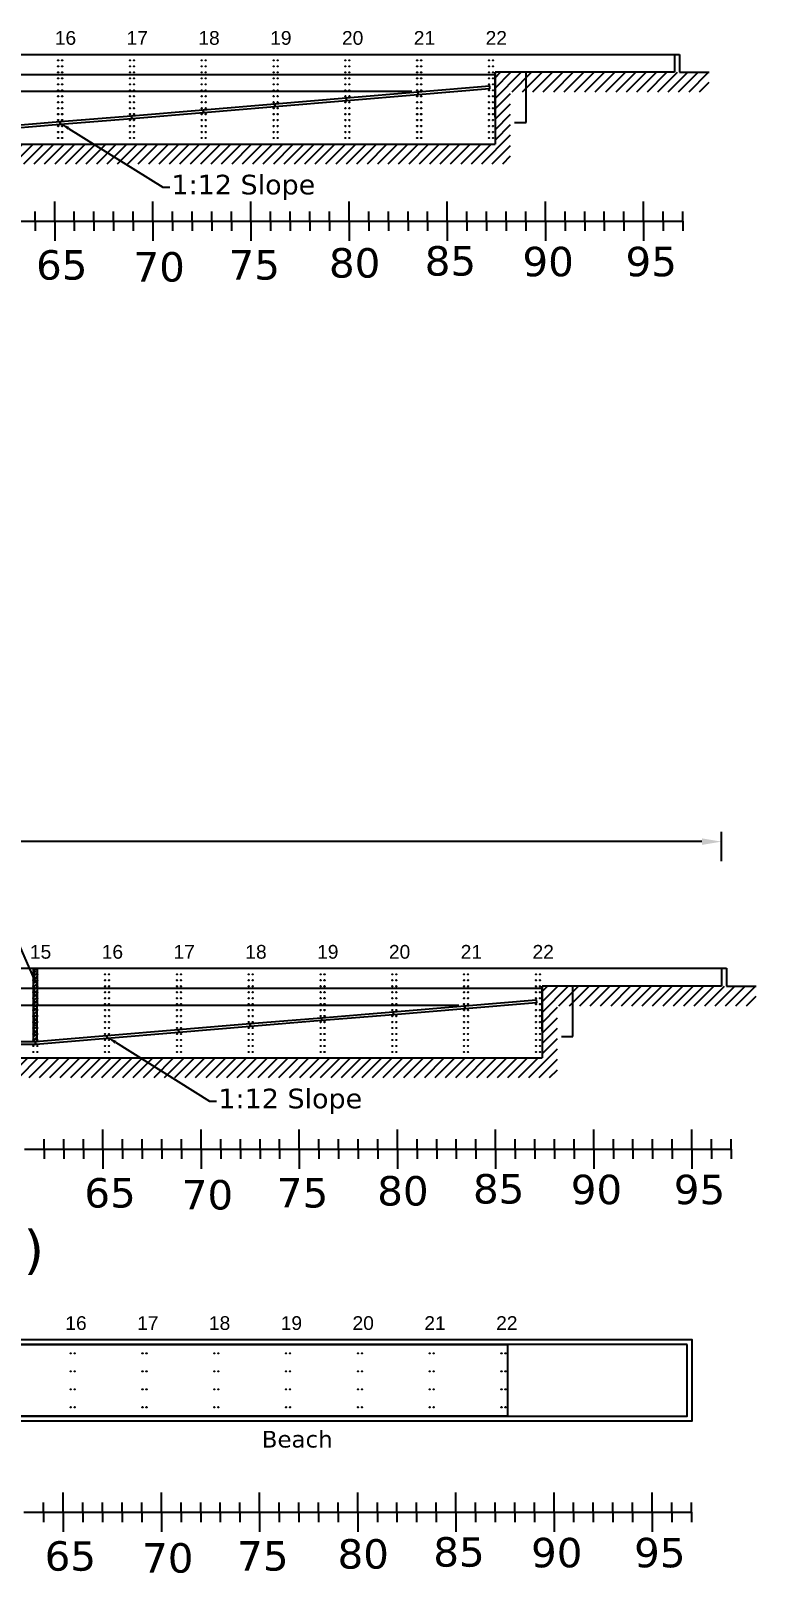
# Model space of a CAD drawing. Header units: feet. Extents: x 0 to 695, y -979 to -294.
# Drawn here: x 74.7 to 111.6, y -378 to -299.3 of the extents above; entities that cross this region are included whole.
import ezdxf
from ezdxf import colors
from ezdxf.entities.mleader import LeaderData, LeaderLine
from ezdxf.math import Vec2, Vec3

# ---------------------------------------------------------------- set-up
doc = ezdxf.new("R2010")
doc.units = ezdxf.units.FT
doc.header["$MEASUREMENT"] = 0
doc.header["$PDMODE"] = 35
for name, color, linetype in [('0.5 m slice', 1, 'Continuous'), ('ATM Mangroves', 3, 'Continuous'), ('Beach Slopes', 80, 'Continuous'), ('Mangrove Wall Option', 7, 'Continuous'), ('Max Crest Water Height', 130, 'Continuous'), ('Max Water Level', 210, 'Continuous'), ('No of Bays', 2, 'Continuous'), ('Slabs', 7, 'Continuous')]:
    doc.layers.add(name, color=color, linetype=linetype)
doc.styles.get("Standard").update_dxf_attribs({"font": 'verdana.ttf'})
doc.dimstyles.new('Meters', dxfattribs={"dimscale": 0.25, "dimtxt": 1, "dimasz": 0.18, "dimexe": 0.178, "dimexo": 0.0625, "dimgap": 0.09, "dimtad": 0, "dimtih": 1, "dimtoh": 1, "dimzin": 0, "dimdsep": 46, "dimtxsty": 'Standard', "dimcen": 0.09, "dimazin": 0, "dimtfac": 1, "dimtofl": 0, "dimtmove": 0, "dimatfit": 3, "dimfxl": 0.5, "dimfxlon": 1, "dimtolj": 1, "dimtzin": 0, "dimarcsym": 0})
pattern_1 = [(45, (0.40018, 63.69067), (-0.26516504, 0.26516504), [])]
pattern_2 = [(45, (-1.9903, 110.2804), (-0.26516504, 0.26516504), [])]

# ---------------------------------------------------------------- blocks, each defined once
blk = doc.blocks.new('*D48')
at = {"layer": 'ATM Mangroves', "color": 0, "lineweight": -2, "transparency": 16777216}
for p, q in [((73.594, -347.197), (73.424, -347.197)), ((73.469, -347.242), (73.469, -349.029)), ((73.469, -350.81), (73.469, -349.828)), ((73.594, -350.855), (73.424, -350.855))]:
    blk.add_line(p, q, dxfattribs=at)
at = {"layer": 'ATM Mangroves', "color": 0, "transparency": 16777216}
for points in [[(73.461, -347.242), (73.476, -347.242), (73.469, -347.197)], [(73.461, -350.81), (73.476, -350.81), (73.469, -350.855)]]:
    blk.add_solid(points, dxfattribs=at)
at = {"layer": 'Defpoints', "color": 0, "transparency": 16777216}
for p in [(74.786, -347.197), (73.469, -350.855), (74.786, -350.855)]:
    blk.add_point(p, dxfattribs=at)
at = {"layer": 'ATM Mangroves', "color": 0, "transparency": 16777216, "insert": (73.469, -349.428), "char_height": 0.25, "attachment_point": 5}
blk.add_mtext('\\A1;3.7 m \\P(12.0 ft)', dxfattribs=at)
blk = doc.blocks.new('*D110')
at = {"color": 0, "lineweight": -2, "transparency": 16777216}
for p, q in [((5.44, -341.666), (5.44, -340.166)), ((109.843, -341.666), (109.843, -340.166)), ((6.44, -340.666), (50.787, -340.666)), ((108.843, -340.666), (67.289, -340.666))]:
    blk.add_line(p, q, dxfattribs=at)
at = {"color": 0, "transparency": 16777216}
for points in [[(6.44, -340.499), (6.44, -340.833), (5.44, -340.666)], [(108.843, -340.499), (108.843, -340.833), (109.843, -340.666)]]:
    blk.add_solid(points, dxfattribs=at)
at = {"layer": 'Defpoints', "color": 0, "transparency": 16777216}
for p in [(109.843, -340.666), (5.44, -347.121), (109.843, -347.121)]:
    blk.add_point(p, dxfattribs=at)
at = {"color": 0, "transparency": 16777216, "insert": (59.038, -340.666), "char_height": 0.875, "attachment_point": 5}
blk.add_mtext('\\A1;{\\H1.71429x;104 m (341 ft)}', dxfattribs=at)

msp = doc.modelspace()

# ---------------------------------------------------------------- hatches: boundary and pattern name
at = {"transparency": 33554687}
h = msp.add_hatch(dxfattribs=at)
h.set_pattern_fill('ANSI31', color=256, scale=3)
h.set_pattern_definition(pattern_2)
h.paths.add_polyline_path([(10.42, -305.103), (3.05, -305.103), (3.05, -306.103), (98.101, -306.103), (99.101, -306.103), (99.101, -302.446), (107.218, -302.446), (107.218, -301.446), (98.309, -301.446), (98.309, -305.103), (10.674, -305.103)])
h = msp.add_hatch(dxfattribs=at)
h.set_pattern_fill('ANSI31', color=256, scale=3)
h.set_pattern_definition(pattern_2)
edge = h.paths.add_edge_path()
edge.add_line((107.468, -301.446), (109.218, -301.446))
edge.add_line((109.218, -301.446), (109.218, -302.446))
edge.add_line((109.218, -302.446), (106.925, -302.446))
edge.add_line((106.925, -302.446), (107.218, -301.446))
h = msp.add_hatch(dxfattribs=at)
h.set_pattern_fill('ANSI31', color=256, scale=3)
h.set_pattern_definition(pattern_1)
h.paths.add_polyline_path([(12.81, -351.693), (5.44, -351.693), (5.44, -352.693), (100.491, -352.693), (101.491, -352.693), (101.491, -349.035), (109.608, -349.035), (109.608, -348.035), (100.7, -348.035), (100.7, -351.693), (13.064, -351.693)])
h = msp.add_hatch(dxfattribs=at)
h.set_pattern_fill('ANSI31', color=256, scale=3)
h.set_pattern_definition(pattern_1)
edge = h.paths.add_edge_path()
edge.add_line((109.858, -348.035), (111.608, -348.035))
edge.add_line((111.608, -348.035), (111.608, -349.035))
edge.add_line((111.608, -349.035), (109.315, -349.035))
edge.add_line((109.315, -349.035), (109.608, -348.035))
at = {"layer": 'Mangrove Wall Option', "transparency": 33554687}
h = msp.add_hatch(dxfattribs=at)
h.set_pattern_fill('ANSI38', color=6)
h.set_pattern_definition([(45, (7.72189, 63.3864), (-0.088388348, 0.088388348), []), (135, (7.72189, 63.3864), (-0.265165043, 0.088388348), [0.3125, -0.1875])])
edge = h.paths.add_edge_path()
edge.add_arc((75.083, -347.468), 0.289, 110.17844, 252.40209, ccw=False)
edge.add_line((74.984, -347.197), (74.805, -347.197))
edge.add_arc((74.707, -347.468), 0.288, -72.65359, 70.13542, ccw=False)
edge.add_line((74.793, -347.743), (74.792, -348.022))
edge.add_arc((74.793, -348.035), 0.0127, 0, 95.28056, ccw=False)
edge.add_arc((74.793, -348.035), 0.0127, -95.74488, 0, ccw=False)
edge.add_line((74.792, -348.047), (74.79, -348.327))
edge.add_arc((74.793, -348.34), 0.0127, 0, 100.91412, ccw=False)
edge.add_arc((74.793, -348.34), 0.0127, -101.37845, 0, ccw=False)
edge.add_line((74.79, -348.352), (74.789, -348.632))
edge.add_arc((74.793, -348.644), 0.0127, 0, 106.65947, ccw=False)
edge.add_arc((74.793, -348.644), 0.0127, -107.1238, 0, ccw=False)
edge.add_line((74.789, -348.656), (74.788, -348.937))
edge.add_arc((74.793, -348.949), 0.0127, 0, 112.58616, ccw=False)
edge.add_arc((74.793, -348.949), 0.0127, -113.05049, 0, ccw=False)
edge.add_line((74.788, -348.961), (74.787, -349.243))
edge.add_arc((74.793, -349.254), 0.0127, 0, 118.78413, ccw=False)
edge.add_arc((74.793, -349.254), 0.0127, 240.75154, 360, ccw=False)
edge.add_line((74.787, -349.265), (74.785, -349.548))
edge.add_arc((74.793, -349.559), 0.0127, 0, 125.38075, ccw=False)
edge.add_arc((74.793, -349.559), 0.0127, -125.84508, 0, ccw=False)
edge.add_line((74.785, -349.569), (74.784, -349.854))
edge.add_arc((74.793, -349.864), 0.0127, 0, 132.57665, ccw=False)
edge.add_arc((74.793, -349.864), 0.0127, -133.04097, 0, ccw=False)
edge.add_line((74.784, -349.873), (74.784, -349.997))
edge.add_line((74.784, -349.997), (74.987, -349.997))
edge.add_line((74.987, -349.997), (74.987, -349.873))
edge.add_arc((74.996, -349.864), 0.0127, 132.57665, 226.95903, ccw=False)
edge.add_line((74.987, -349.854), (74.989, -349.569))
edge.add_arc((74.996, -349.559), 0.0127, 180, 234.15492, ccw=False)
edge.add_arc((74.996, -349.559), 0.0127, 125.38075, 180, ccw=False)
edge.add_line((74.989, -349.548), (74.99, -349.265))
edge.add_arc((74.996, -349.254), 0.0127, 180, 240.75154, ccw=False)
edge.add_arc((74.996, -349.254), 0.0127, 118.78413, 180, ccw=False)
edge.add_line((74.99, -349.243), (74.991, -348.961))
edge.add_arc((74.996, -348.949), 0.0127, 180, 246.94951, ccw=False)
edge.add_arc((74.996, -348.949), 0.0127, 112.58616, 180, ccw=False)
edge.add_line((74.991, -348.937), (74.992, -348.656))
edge.add_arc((74.996, -348.644), 0.0127, 180, 252.8762, ccw=False)
edge.add_arc((74.996, -348.644), 0.0127, 106.65947, 180, ccw=False)
edge.add_line((74.992, -348.632), (74.994, -348.352))
edge.add_arc((74.996, -348.34), 0.0127, 180, 258.62155, ccw=False)
edge.add_arc((74.996, -348.34), 0.0127, 100.91412, 180, ccw=False)
edge.add_line((74.994, -348.327), (74.995, -348.047))
edge.add_arc((74.996, -348.035), 0.0127, 180, 264.25512, ccw=False)
edge.add_arc((74.996, -348.035), 0.0127, 95.28056, 180, ccw=False)
edge.add_line((74.995, -348.022), (74.996, -347.743))
h = msp.add_hatch(dxfattribs=at)
h.set_pattern_fill('ANSI38', color=6)
h.set_pattern_definition([(45, (76.65897, -351.23383), (-0.0883883, 0.0883883), []), (135, (76.65897, -351.23383), (-0.265165, 0.0883883), [0.3125, -0.1875])])
h.paths.add_polyline_path([(74.986, -350.174, -0.354426), (74.986, -350.158), (74.987, -349.995), (74.784, -349.995), (74.783, -350.158, -0.705008), (74.806, -350.166, -0.708045), (74.783, -350.174), (74.782, -350.465, -0.772195), (74.806, -350.471, -0.775434), (74.782, -350.477), (74.781, -350.779, -1.12562), (74.806, -350.776, -0.8884), (74.781, -350.779), (74.78, -350.851), (74.903, -350.851), (74.983, -350.844), (74.985, -350.477, -0.259244), (74.985, -350.465)])

# ---------------------------------------------------------------- linework, layer by layer
at = {"transparency": 33554687}
for p, q in [((10.674, -300.531), (98.101, -300.531)), ((98.101, -300.531), (107.452, -300.531)), ((107.452, -300.531), (107.452, -301.446)), ((107.452, -300.531), (107.702, -300.531)), ((107.702, -300.531), (107.702, -301.446)), ((107.452, -301.446), (98.309, -301.446)), ((98.309, -301.446), (98.309, -305.103)), ((98.309, -303.732), (98.309, -301.446)), ((107.702, -301.446), (109.218, -301.446)), ((10.674, -305.103), (98.101, -305.103)), ((21.291, -305.103), (98.309, -305.103)), ((13.064, -347.121), (100.491, -347.121)), ((100.491, -347.121), (109.843, -347.121)), ((109.843, -347.121), (109.843, -348.035)), ((109.843, -347.121), (110.093, -347.121)), ((110.093, -347.121), (110.093, -348.035)), ((109.843, -348.035), (100.7, -348.035)), ((100.7, -348.035), (100.7, -351.693)), ((100.7, -350.321), (100.7, -348.035)), ((110.093, -348.035), (111.608, -348.035)), ((13.064, -351.693), (100.491, -351.693)), ((23.682, -351.693), (100.7, -351.693)), ((98.948, -366.297), (98.948, -369.955))]:
    msp.add_line(p, q, dxfattribs=at)
at = {"color": 0, "transparency": 33554687}
for p, q in [((75.875, -309.034), (75.875, -308.034)), ((80.875, -309.034), (80.875, -308.034)), ((85.875, -309.034), (85.875, -308.034)), ((90.875, -309.034), (90.875, -308.034)), ((95.875, -309.034), (95.875, -308.034)), ((100.875, -309.034), (100.875, -308.034)), ((105.875, -309.034), (105.875, -308.034)), ((74.875, -309.034), (74.875, -308.534)), ((76.875, -309.034), (76.875, -308.534)), ((77.875, -309.034), (77.875, -308.534)), ((78.875, -309.034), (78.875, -308.534)), ((79.875, -309.034), (79.875, -308.534)), ((81.875, -309.034), (81.875, -308.534)), ((82.875, -309.034), (82.875, -308.534)), ((83.875, -309.034), (83.875, -308.534)), ((84.875, -309.034), (84.875, -308.534)), ((86.875, -309.034), (86.875, -308.534)), ((87.875, -309.034), (87.875, -308.534)), ((88.875, -309.034), (88.875, -308.534)), ((89.875, -309.034), (89.875, -308.534)), ((91.875, -309.034), (91.875, -308.534)), ((92.875, -309.034), (92.875, -308.534)), ((93.875, -309.034), (93.875, -308.534)), ((94.875, -309.034), (94.875, -308.534)), ((96.875, -309.034), (96.875, -308.534)), ((97.875, -309.034), (97.875, -308.534)), ((98.875, -309.034), (98.875, -308.534)), ((99.875, -309.034), (99.875, -308.534)), ((101.875, -309.034), (101.875, -308.534)), ((102.875, -309.034), (102.875, -308.534)), ((103.875, -309.034), (103.875, -308.534)), ((104.875, -309.034), (104.875, -308.534)), ((106.875, -309.034), (106.875, -308.534)), ((107.875, -309.034), (107.875, -308.534)), ((73.875, -309.034), (74.875, -309.034)), ((74.875, -309.034), (74.875, -309.534)), ((74.875, -309.034), (75.875, -309.034)), ((75.875, -309.034), (76.875, -309.034)), ((75.875, -309.034), (75.875, -310.034)), ((76.875, -309.034), (76.875, -309.534)), ((76.875, -309.034), (77.875, -309.034)), ((77.875, -309.034), (77.875, -309.534)), ((77.875, -309.034), (78.875, -309.034)), ((78.875, -309.034), (78.875, -309.534)), ((78.875, -309.034), (79.875, -309.034)), ((79.875, -309.034), (79.875, -309.534)), ((79.875, -309.034), (80.875, -309.034)), ((80.875, -309.034), (81.875, -309.034)), ((80.875, -309.034), (80.875, -310.034)), ((81.875, -309.034), (81.875, -309.534)), ((81.875, -309.034), (82.875, -309.034)), ((82.875, -309.034), (82.875, -309.534)), ((82.875, -309.034), (83.875, -309.034)), ((83.875, -309.034), (83.875, -309.534)), ((83.875, -309.034), (84.875, -309.034)), ((84.875, -309.034), (84.875, -309.534)), ((84.875, -309.034), (85.875, -309.034)), ((85.875, -309.034), (85.875, -310.034)), ((85.875, -309.034), (86.875, -309.034)), ((86.875, -309.034), (86.875, -309.534)), ((86.875, -309.034), (87.875, -309.034)), ((87.875, -309.034), (87.875, -309.534)), ((87.875, -309.034), (88.875, -309.034)), ((88.875, -309.034), (88.875, -309.534)), ((88.875, -309.034), (89.875, -309.034)), ((89.875, -309.034), (89.875, -309.534)), ((89.875, -309.034), (90.875, -309.034)), ((90.875, -309.034), (91.875, -309.034)), ((90.875, -309.034), (90.875, -310.034)), ((91.875, -309.034), (91.875, -309.534)), ((91.875, -309.034), (92.875, -309.034)), ((92.875, -309.034), (92.875, -309.534)), ((92.875, -309.034), (93.875, -309.034)), ((93.875, -309.034), (93.875, -309.534)), ((93.875, -309.034), (94.875, -309.034)), ((94.875, -309.034), (94.875, -309.534)), ((94.875, -309.034), (95.875, -309.034)), ((95.875, -309.034), (96.875, -309.034)), ((95.875, -309.034), (95.875, -310.034)), ((96.875, -309.034), (96.875, -309.534)), ((96.875, -309.034), (97.875, -309.034)), ((97.875, -309.034), (97.875, -309.534)), ((97.875, -309.034), (98.875, -309.034)), ((98.875, -309.034), (98.875, -309.534)), ((98.875, -309.034), (99.875, -309.034)), ((99.875, -309.034), (99.875, -309.534)), ((99.875, -309.034), (100.875, -309.034)), ((100.875, -309.034), (100.875, -310.034)), ((100.875, -309.034), (101.875, -309.034)), ((101.875, -309.034), (101.875, -309.534)), ((101.875, -309.034), (102.875, -309.034)), ((102.875, -309.034), (102.875, -309.534)), ((102.875, -309.034), (103.875, -309.034)), ((103.875, -309.034), (103.875, -309.534)), ((103.875, -309.034), (104.875, -309.034)), ((104.875, -309.034), (104.875, -309.534)), ((104.875, -309.034), (105.875, -309.034)), ((105.875, -309.034), (106.875, -309.034)), ((105.875, -309.034), (105.875, -310.034)), ((106.875, -309.034), (106.875, -309.534)), ((106.875, -309.034), (107.875, -309.034)), ((107.875, -309.034), (107.875, -309.534)), ((78.335, -356.338), (78.335, -355.338)), ((83.335, -356.338), (83.335, -355.338)), ((88.335, -356.338), (88.335, -355.338)), ((93.335, -356.338), (93.335, -355.338)), ((98.335, -356.338), (98.335, -355.338)), ((103.335, -356.338), (103.335, -355.338)), ((108.335, -356.338), (108.335, -355.338)), ((75.335, -356.338), (75.335, -355.838)), ((76.335, -356.338), (76.335, -355.838)), ((77.335, -356.338), (77.335, -355.838)), ((79.335, -356.338), (79.335, -355.838)), ((80.335, -356.338), (80.335, -355.838)), ((81.335, -356.338), (81.335, -355.838)), ((82.335, -356.338), (82.335, -355.838)), ((84.335, -356.338), (84.335, -355.838)), ((85.335, -356.338), (85.335, -355.838)), ((86.335, -356.338), (86.335, -355.838)), ((87.335, -356.338), (87.335, -355.838)), ((89.335, -356.338), (89.335, -355.838)), ((90.335, -356.338), (90.335, -355.838)), ((91.335, -356.338), (91.335, -355.838)), ((92.335, -356.338), (92.335, -355.838)), ((94.335, -356.338), (94.335, -355.838)), ((95.335, -356.338), (95.335, -355.838)), ((96.335, -356.338), (96.335, -355.838)), ((97.335, -356.338), (97.335, -355.838)), ((99.335, -356.338), (99.335, -355.838)), ((100.335, -356.338), (100.335, -355.838)), ((101.335, -356.338), (101.335, -355.838)), ((102.335, -356.338), (102.335, -355.838)), ((104.335, -356.338), (104.335, -355.838)), ((105.335, -356.338), (105.335, -355.838)), ((106.335, -356.338), (106.335, -355.838)), ((107.335, -356.338), (107.335, -355.838)), ((109.335, -356.338), (109.335, -355.838)), ((110.335, -356.338), (110.335, -355.838)), ((74.335, -356.338), (75.335, -356.338)), ((75.335, -356.338), (75.335, -356.838)), ((75.335, -356.338), (76.335, -356.338)), ((76.335, -356.338), (76.335, -356.838)), ((76.335, -356.338), (77.335, -356.338)), ((77.335, -356.338), (77.335, -356.838)), ((77.335, -356.338), (78.335, -356.338)), ((78.335, -356.338), (79.335, -356.338)), ((78.335, -356.338), (78.335, -357.338)), ((79.335, -356.338), (79.335, -356.838)), ((79.335, -356.338), (80.335, -356.338)), ((80.335, -356.338), (80.335, -356.838)), ((80.335, -356.338), (81.335, -356.338)), ((81.335, -356.338), (81.335, -356.838)), ((81.335, -356.338), (82.335, -356.338)), ((82.335, -356.338), (82.335, -356.838)), ((82.335, -356.338), (83.335, -356.338)), ((83.335, -356.338), (84.335, -356.338)), ((83.335, -356.338), (83.335, -357.338)), ((84.335, -356.338), (84.335, -356.838)), ((84.335, -356.338), (85.335, -356.338)), ((85.335, -356.338), (85.335, -356.838)), ((85.335, -356.338), (86.335, -356.338)), ((86.335, -356.338), (86.335, -356.838)), ((86.335, -356.338), (87.335, -356.338)), ((87.335, -356.338), (87.335, -356.838)), ((87.335, -356.338), (88.335, -356.338)), ((88.335, -356.338), (88.335, -357.338)), ((88.335, -356.338), (89.335, -356.338)), ((89.335, -356.338), (89.335, -356.838)), ((89.335, -356.338), (90.335, -356.338)), ((90.335, -356.338), (90.335, -356.838)), ((90.335, -356.338), (91.335, -356.338)), ((91.335, -356.338), (91.335, -356.838)), ((91.335, -356.338), (92.335, -356.338)), ((92.335, -356.338), (92.335, -356.838)), ((92.335, -356.338), (93.335, -356.338)), ((93.335, -356.338), (94.335, -356.338)), ((93.335, -356.338), (93.335, -357.338)), ((94.335, -356.338), (94.335, -356.838)), ((94.335, -356.338), (95.335, -356.338)), ((95.335, -356.338), (95.335, -356.838)), ((95.335, -356.338), (96.335, -356.338)), ((96.335, -356.338), (96.335, -356.838)), ((96.335, -356.338), (97.335, -356.338)), ((97.335, -356.338), (97.335, -356.838)), ((97.335, -356.338), (98.335, -356.338)), ((98.335, -356.338), (99.335, -356.338)), ((98.335, -356.338), (98.335, -357.338)), ((99.335, -356.338), (99.335, -356.838)), ((99.335, -356.338), (100.335, -356.338)), ((100.335, -356.338), (100.335, -356.838)), ((100.335, -356.338), (101.335, -356.338)), ((101.335, -356.338), (101.335, -356.838)), ((101.335, -356.338), (102.335, -356.338)), ((102.335, -356.338), (102.335, -356.838)), ((102.335, -356.338), (103.335, -356.338)), ((103.335, -356.338), (103.335, -357.338)), ((103.335, -356.338), (104.335, -356.338)), ((104.335, -356.338), (104.335, -356.838)), ((104.335, -356.338), (105.335, -356.338)), ((105.335, -356.338), (105.335, -356.838)), ((105.335, -356.338), (106.335, -356.338)), ((106.335, -356.338), (106.335, -356.838)), ((106.335, -356.338), (107.335, -356.338)), ((107.335, -356.338), (107.335, -356.838)), ((107.335, -356.338), (108.335, -356.338)), ((108.335, -356.338), (109.335, -356.338)), ((108.335, -356.338), (108.335, -357.338)), ((109.335, -356.338), (109.335, -356.838)), ((109.335, -356.338), (110.335, -356.338)), ((110.335, -356.338), (110.335, -356.838)), ((76.312, -374.85), (76.312, -373.85)), ((81.312, -374.85), (81.312, -373.85)), ((86.312, -374.85), (86.312, -373.85)), ((91.312, -374.85), (91.312, -373.85)), ((96.312, -374.85), (96.312, -373.85)), ((101.312, -374.85), (101.312, -373.85)), ((106.312, -374.85), (106.312, -373.85)), ((74.312, -374.85), (75.312, -374.85)), ((75.312, -374.85), (75.312, -374.35)), ((75.312, -374.85), (75.312, -375.35)), ((75.312, -374.85), (76.312, -374.85)), ((76.312, -374.85), (77.312, -374.85)), ((76.312, -374.85), (76.312, -375.85)), ((77.312, -374.85), (77.312, -374.35)), ((77.312, -374.85), (77.312, -375.35)), ((77.312, -374.85), (78.312, -374.85)), ((78.312, -374.85), (78.312, -374.35)), ((78.312, -374.85), (78.312, -375.35)), ((78.312, -374.85), (79.312, -374.85)), ((79.312, -374.85), (79.312, -374.35)), ((79.312, -374.85), (79.312, -375.35)), ((79.312, -374.85), (80.312, -374.85)), ((80.312, -374.85), (80.312, -374.35)), ((80.312, -374.85), (80.312, -375.35)), ((80.312, -374.85), (81.312, -374.85)), ((81.312, -374.85), (82.312, -374.85)), ((81.312, -374.85), (81.312, -375.85)), ((82.312, -374.85), (82.312, -374.35)), ((82.312, -374.85), (82.312, -375.35)), ((82.312, -374.85), (83.312, -374.85)), ((83.312, -374.85), (83.312, -374.35)), ((83.312, -374.85), (83.312, -375.35)), ((83.312, -374.85), (84.312, -374.85)), ((84.312, -374.85), (84.312, -374.35)), ((84.312, -374.85), (84.312, -375.35)), ((84.312, -374.85), (85.312, -374.85)), ((85.312, -374.85), (85.312, -374.35)), ((85.312, -374.85), (85.312, -375.35)), ((85.312, -374.85), (86.312, -374.85)), ((86.312, -374.85), (86.312, -375.85)), ((86.312, -374.85), (87.312, -374.85)), ((87.312, -374.85), (87.312, -374.35)), ((87.312, -374.85), (87.312, -375.35)), ((87.312, -374.85), (88.312, -374.85)), ((88.312, -374.85), (88.312, -374.35)), ((88.312, -374.85), (88.312, -375.35)), ((88.312, -374.85), (89.312, -374.85)), ((89.312, -374.85), (89.312, -374.35)), ((89.312, -374.85), (89.312, -375.35)), ((89.312, -374.85), (90.312, -374.85)), ((90.312, -374.85), (90.312, -374.35)), ((90.312, -374.85), (90.312, -375.35)), ((90.312, -374.85), (91.312, -374.85)), ((91.312, -374.85), (92.312, -374.85)), ((91.312, -374.85), (91.312, -375.85)), ((92.312, -374.85), (92.312, -374.35)), ((92.312, -374.85), (92.312, -375.35)), ((92.312, -374.85), (93.312, -374.85)), ((93.312, -374.85), (93.312, -374.35)), ((93.312, -374.85), (93.312, -375.35)), ((93.312, -374.85), (94.312, -374.85)), ((94.312, -374.85), (94.312, -374.35)), ((94.312, -374.85), (94.312, -375.35)), ((94.312, -374.85), (95.312, -374.85)), ((95.312, -374.85), (95.312, -374.35)), ((95.312, -374.85), (95.312, -375.35)), ((95.312, -374.85), (96.312, -374.85)), ((96.312, -374.85), (97.312, -374.85)), ((96.312, -374.85), (96.312, -375.85)), ((97.312, -374.85), (97.312, -374.35)), ((97.312, -374.85), (97.312, -375.35)), ((97.312, -374.85), (98.312, -374.85)), ((98.312, -374.85), (98.312, -374.35)), ((98.312, -374.85), (98.312, -375.35)), ((98.312, -374.85), (99.312, -374.85)), ((99.312, -374.85), (99.312, -374.35)), ((99.312, -374.85), (99.312, -375.35)), ((99.312, -374.85), (100.312, -374.85)), ((100.312, -374.85), (100.312, -374.35)), ((100.312, -374.85), (100.312, -375.35)), ((100.312, -374.85), (101.312, -374.85)), ((101.312, -374.85), (101.312, -375.85)), ((101.312, -374.85), (102.312, -374.85)), ((102.312, -374.85), (102.312, -374.35)), ((102.312, -374.85), (102.312, -375.35)), ((102.312, -374.85), (103.312, -374.85)), ((103.312, -374.85), (103.312, -374.35)), ((103.312, -374.85), (103.312, -375.35)), ((103.312, -374.85), (104.312, -374.85)), ((104.312, -374.85), (104.312, -374.35)), ((104.312, -374.85), (104.312, -375.35)), ((104.312, -374.85), (105.312, -374.85)), ((105.312, -374.85), (105.312, -374.35)), ((105.312, -374.85), (105.312, -375.35)), ((105.312, -374.85), (106.312, -374.85)), ((106.312, -374.85), (107.312, -374.85)), ((106.312, -374.85), (106.312, -375.85)), ((107.312, -374.85), (107.312, -374.35)), ((107.312, -374.85), (107.312, -375.35)), ((107.312, -374.85), (108.312, -374.85)), ((108.312, -374.85), (108.312, -374.35)), ((108.312, -374.85), (108.312, -375.35))]:
    msp.add_line(p, q, dxfattribs=at)
at = {"transparency": 33554687}
for points in [[(3.438, -366.047), (108.341, -366.047), (108.341, -370.205), (3.438, -370.205)], [(108.091, -366.297), (3.688, -366.297), (3.688, -369.955), (108.091, -369.955)]]:
    msp.add_lwpolyline(points, close=True, dxfattribs=at)
at = {"color": 0, "transparency": 33554687}
for centre in [(76.053, -300.836), (76.257, -300.836), (79.711, -300.836), (79.914, -300.836), (83.369, -300.836), (83.572, -300.836), (87.026, -300.836), (87.229, -300.836), (90.684, -300.836), (90.887, -300.836), (94.341, -300.836), (94.545, -300.836), (74.786, -347.426), (74.99, -347.426), (78.444, -347.426), (78.647, -347.426), (82.102, -347.426), (82.305, -347.426), (85.759, -347.426), (85.962, -347.426), (89.417, -347.426), (89.62, -347.426), (93.074, -347.426), (93.278, -347.426), (96.732, -347.426), (96.935, -347.426)]:
    msp.add_circle(centre, 0.0127, dxfattribs=at)
at = {"transparency": 33554687}
for centre in [(76.053, -301.141), (76.257, -301.141), (79.711, -301.141), (79.914, -301.141), (83.369, -301.141), (83.572, -301.141), (87.026, -301.141), (87.229, -301.141), (90.684, -301.141), (90.887, -301.141), (94.341, -301.141), (94.545, -301.141), (97.999, -300.836), (97.999, -301.141), (98.202, -300.836), (98.202, -301.141), (76.053, -301.446), (76.053, -301.75), (76.257, -301.446), (76.257, -301.75), (79.711, -301.446), (79.711, -301.75), (79.914, -301.446), (79.914, -301.75), (83.369, -301.446), (83.369, -301.75), (83.572, -301.446), (83.572, -301.75), (87.026, -301.446), (87.026, -301.75), (87.229, -301.446), (87.229, -301.75), (90.684, -301.446), (90.684, -301.75), (90.887, -301.446), (90.887, -301.75), (94.341, -301.446), (94.341, -301.75), (94.545, -301.446), (94.545, -301.75), (97.999, -301.446), (97.999, -301.75), (98.202, -301.446), (98.202, -301.75), (76.053, -302.055), (76.053, -302.36), (76.053, -302.36), (76.053, -302.665), (76.257, -302.055), (76.257, -302.36), (76.257, -302.36), (76.257, -302.665), (79.711, -302.055), (79.711, -302.36), (79.711, -302.36), (79.711, -302.665), (79.711, -302.665), (79.914, -302.055), (79.914, -302.36), (79.914, -302.36), (79.914, -302.665), (79.914, -302.665), (83.369, -302.055), (83.369, -302.36), (83.369, -302.665), (83.572, -302.055), (83.572, -302.36), (83.572, -302.665), (87.026, -302.055), (87.026, -302.36), (87.026, -302.665), (87.229, -302.055), (87.229, -302.36), (87.229, -302.665), (90.684, -302.055), (90.684, -302.36), (90.684, -302.665), (90.887, -302.055), (90.887, -302.36), (90.887, -302.665), (94.341, -302.055), (94.341, -302.36), (94.341, -302.665), (94.545, -302.055), (94.545, -302.36), (94.545, -302.665), (97.999, -302.055), (97.999, -302.36), (97.999, -302.665), (98.202, -302.055), (98.202, -302.36), (98.202, -302.665), (76.053, -302.97), (76.053, -303.274), (76.257, -302.97), (76.257, -303.274), (79.711, -302.97), (79.711, -302.97), (79.711, -303.274), (79.711, -303.274), (79.914, -302.97), (79.914, -302.97), (79.914, -303.274), (79.914, -303.274), (83.369, -302.97), (83.369, -303.274), (83.572, -302.97), (83.572, -303.274), (87.026, -302.97), (87.026, -303.274), (87.229, -302.97), (87.229, -303.274), (90.684, -302.97), (90.684, -303.274), (90.887, -302.97), (90.887, -303.274), (94.341, -302.97), (94.341, -303.274), (94.545, -302.97), (94.545, -303.274), (97.999, -302.97), (97.999, -303.274), (98.202, -302.97), (98.202, -303.274), (76.053, -303.579), (76.053, -303.884), (76.053, -304.189), (76.257, -303.579), (76.257, -303.884), (76.257, -304.189), (79.711, -303.579), (79.711, -303.579), (79.711, -303.884), (79.711, -303.884), (79.711, -304.189), (79.914, -303.579), (79.914, -303.579), (79.914, -303.884), (79.914, -303.884), (79.914, -304.189), (83.369, -303.579), (83.369, -303.884), (83.369, -304.189), (83.572, -303.579), (83.572, -303.884), (83.572, -304.189), (87.026, -303.579), (87.026, -303.884), (87.026, -304.189), (87.229, -303.579), (87.229, -303.884), (87.229, -304.189), (90.684, -303.579), (90.684, -303.884), (90.684, -304.189), (90.887, -303.579), (90.887, -303.884), (90.887, -304.189), (94.341, -303.579), (94.341, -303.884), (94.341, -304.189), (94.545, -303.579), (94.545, -303.884), (94.545, -304.189), (97.999, -303.579), (97.999, -303.884), (97.999, -304.189), (98.202, -303.579), (98.202, -303.884), (98.202, -304.189), (76.053, -304.494), (76.053, -304.798), (76.257, -304.494), (76.257, -304.798), (79.711, -304.494), (79.711, -304.798), (79.914, -304.494), (79.914, -304.798), (83.369, -304.494), (83.369, -304.798), (83.572, -304.494), (83.572, -304.798), (87.026, -304.494), (87.026, -304.798), (87.229, -304.494), (87.229, -304.798), (90.684, -304.494), (90.684, -304.798), (90.887, -304.494), (90.887, -304.798), (94.341, -304.494), (94.341, -304.798), (94.545, -304.494), (94.545, -304.798), (97.999, -304.494), (97.999, -304.798), (98.202, -304.494), (98.202, -304.798), (100.39, -347.426), (100.593, -347.426), (74.786, -347.73), (74.786, -348.035), (74.99, -347.73), (74.99, -348.035), (78.444, -347.73), (78.444, -348.035), (78.647, -347.73), (78.647, -348.035), (82.102, -347.73), (82.102, -348.035), (82.305, -347.73), (82.305, -348.035), (85.759, -347.73), (85.759, -348.035), (85.962, -347.73), (85.962, -348.035), (89.417, -347.73), (89.417, -348.035), (89.62, -347.73), (89.62, -348.035), (93.074, -347.73), (93.074, -348.035), (93.278, -347.73), (93.278, -348.035), (96.732, -347.73), (96.732, -348.035), (96.935, -347.73), (96.935, -348.035), (100.39, -347.73), (100.39, -348.035), (100.593, -347.73), (100.593, -348.035), (74.786, -348.34), (74.786, -348.645), (74.786, -348.95), (74.786, -348.95), (74.99, -348.34), (74.99, -348.645), (74.99, -348.95), (74.99, -348.95), (78.444, -348.34), (78.444, -348.645), (78.444, -348.95), (78.444, -348.95), (78.647, -348.34), (78.647, -348.645), (78.647, -348.95), (78.647, -348.95), (82.102, -348.34), (82.102, -348.645), (82.102, -348.95), (82.102, -348.95), (82.305, -348.34), (82.305, -348.645), (82.305, -348.95), (82.305, -348.95), (85.759, -348.34), (85.759, -348.645), (85.759, -348.95), (85.962, -348.34), (85.962, -348.645), (85.962, -348.95), (89.417, -348.34), (89.417, -348.645), (89.417, -348.95), (89.62, -348.34), (89.62, -348.645), (89.62, -348.95), (93.074, -348.34), (93.074, -348.645), (93.074, -348.95), (93.278, -348.34), (93.278, -348.645), (93.278, -348.95), (96.732, -348.34), (96.732, -348.645), (96.732, -348.95), (96.935, -348.34), (96.935, -348.645), (96.935, -348.95), (100.39, -348.34), (100.39, -348.645), (100.39, -348.95), (100.593, -348.34), (100.593, -348.645), (100.593, -348.95), (74.786, -349.254), (74.786, -349.254), (74.786, -349.254), (74.786, -349.254), (74.786, -349.559), (74.786, -349.559), (74.786, -349.864), (74.786, -349.864), (74.99, -349.254), (74.99, -349.254), (74.99, -349.254), (74.99, -349.254), (74.99, -349.559), (74.99, -349.559), (74.99, -349.864), (74.99, -349.864), (78.444, -349.254), (78.444, -349.559), (78.444, -349.864), (78.647, -349.254), (78.647, -349.559), (78.647, -349.864), (82.102, -349.254), (82.102, -349.254), (82.102, -349.559), (82.102, -349.559), (82.102, -349.864), (82.102, -349.864), (82.305, -349.254), (82.305, -349.254), (82.305, -349.559), (82.305, -349.559), (82.305, -349.864), (82.305, -349.864), (85.759, -349.254), (85.759, -349.559), (85.759, -349.864), (85.962, -349.254), (85.962, -349.559), (85.962, -349.864), (89.417, -349.254), (89.417, -349.559), (89.417, -349.864), (89.62, -349.254), (89.62, -349.559), (89.62, -349.864), (93.074, -349.254), (93.074, -349.559), (93.074, -349.864), (93.278, -349.254), (93.278, -349.559), (93.278, -349.864), (96.732, -349.254), (96.732, -349.559), (96.732, -349.864), (96.935, -349.254), (96.935, -349.559), (96.935, -349.864), (100.39, -349.254), (100.39, -349.559), (100.39, -349.864), (100.593, -349.254), (100.593, -349.559), (100.593, -349.864), (74.786, -350.169), (74.786, -350.169), (74.786, -350.474), (74.99, -350.169), (74.99, -350.169), (74.99, -350.474), (74.99, -350.474), (74.99, -350.474), (74.99, -350.474), (74.99, -350.474), (74.99, -350.474), (78.444, -350.169), (78.444, -350.474), (78.647, -350.169), (78.647, -350.474), (82.102, -350.169), (82.102, -350.169), (82.102, -350.474), (82.102, -350.474), (82.305, -350.169), (82.305, -350.169), (82.305, -350.474), (82.305, -350.474), (85.759, -350.169), (85.759, -350.474), (85.962, -350.169), (85.962, -350.474), (89.417, -350.169), (89.417, -350.474), (89.62, -350.169), (89.62, -350.474), (93.074, -350.169), (93.074, -350.474), (93.278, -350.169), (93.278, -350.474), (96.732, -350.169), (96.732, -350.474), (96.935, -350.169), (96.935, -350.474), (100.39, -350.169), (100.39, -350.474), (100.593, -350.169), (100.593, -350.474), (74.786, -350.778), (74.786, -351.083), (74.786, -351.388), (74.99, -350.778), (74.99, -351.083), (74.99, -351.388), (78.444, -350.778), (78.444, -351.083), (78.444, -351.388), (78.647, -350.778), (78.647, -351.083), (78.647, -351.388), (82.102, -350.778), (82.102, -351.083), (82.102, -351.388), (82.305, -350.778), (82.305, -351.083), (82.305, -351.388), (85.759, -350.778), (85.759, -351.083), (85.759, -351.388), (85.962, -350.778), (85.962, -351.083), (85.962, -351.388), (89.417, -350.778), (89.417, -351.083), (89.417, -351.388), (89.62, -350.778), (89.62, -351.083), (89.62, -351.388), (93.074, -350.778), (93.074, -351.083), (93.074, -351.388), (93.278, -350.778), (93.278, -351.083), (93.278, -351.388), (96.732, -350.778), (96.732, -351.083), (96.732, -351.388), (96.935, -350.778), (96.935, -351.083), (96.935, -351.388), (100.39, -350.778), (100.39, -351.083), (100.39, -351.388), (100.593, -350.778), (100.593, -351.083), (100.593, -351.388), (76.692, -366.754), (76.895, -366.754), (80.349, -366.754), (80.553, -366.754), (84.007, -366.754), (84.21, -366.754), (87.665, -366.754), (87.868, -366.754), (91.322, -366.754), (91.525, -366.754), (94.98, -366.754), (95.183, -366.754), (98.637, -366.754), (98.841, -366.754), (76.692, -367.669), (76.895, -367.669), (80.349, -367.669), (80.553, -367.669), (84.007, -367.669), (84.21, -367.669), (87.665, -367.669), (87.868, -367.669), (91.322, -367.669), (91.525, -367.669), (94.98, -367.669), (95.183, -367.669), (98.637, -367.669), (98.841, -367.669), (76.692, -368.583), (76.895, -368.583), (80.349, -368.583), (80.553, -368.583), (84.007, -368.583), (84.21, -368.583), (87.665, -368.583), (87.868, -368.583), (91.322, -368.583), (91.525, -368.583), (94.98, -368.583), (95.183, -368.583), (98.637, -368.583), (98.841, -368.583), (76.692, -369.497), (76.895, -369.497), (80.349, -369.497), (80.553, -369.497), (84.007, -369.497), (84.21, -369.497), (87.665, -369.497), (87.868, -369.497), (91.322, -369.497), (91.525, -369.497), (94.98, -369.497), (95.183, -369.497), (98.637, -369.497), (98.841, -369.497)]:
    msp.add_circle(centre, 0.0127, dxfattribs=at)
at = {"layer": 'Beach Slopes', "transparency": 33554687}
msp.add_lwpolyline([(73.163, -366.301), (98.948, -366.297), (98.948, -369.955), (73.163, -369.959)], close=True, dxfattribs=at)
at = {"layer": 'Mangrove Wall Option', "color": 6, "transparency": 33554687}
msp.add_lwpolyline([(74.786, -350.855), (74.99, -350.855), (75.002, -347.197), (74.786, -347.197)], close=True, dxfattribs=at)
at = {"layer": 'Max Crest Water Height', "color": 7, "transparency": 33554687}
for p, q in [((10.875, -301.553), (98.309, -301.553)), ((13.265, -348.143), (100.7, -348.143))]:
    msp.add_line(p, q, dxfattribs=at)
at = {"layer": 'Max Water Level', "transparency": 33554687}
for p, q in [((10.875, -302.403), (94.068, -302.403)), ((13.265, -348.993), (96.458, -348.993))]:
    msp.add_line(p, q, dxfattribs=at)
at = {"layer": 'Slabs', "transparency": 33554687}
for p, q in [((99.885, -304.001), (99.885, -301.446)), ((99.306, -304.001), (99.885, -304.001)), ((102.276, -350.591), (102.276, -348.035)), ((101.696, -350.591), (102.276, -350.591))]:
    msp.add_line(p, q, dxfattribs=at)
for points in [[(90.729, -302.745), (94.374, -302.442), (94.386, -302.594), (90.741, -302.897)], [(94.374, -302.442), (98.019, -302.138), (98.031, -302.29), (94.386, -302.594)], [(79.794, -303.657), (83.439, -303.353), (83.451, -303.505), (79.806, -303.809)], [(83.439, -303.353), (87.084, -303.049), (87.096, -303.201), (83.451, -303.505)], [(87.084, -303.049), (90.729, -302.745), (90.741, -302.897), (87.096, -303.201)], [(72.504, -304.264), (76.149, -303.96), (76.161, -304.112), (72.516, -304.416)], [(76.149, -303.96), (79.794, -303.657), (79.806, -303.809), (76.161, -304.112)], [(93.119, -349.335), (96.764, -349.031), (96.777, -349.183), (93.132, -349.487)], [(96.764, -349.031), (100.409, -348.728), (100.422, -348.879), (96.777, -349.183)], [(85.829, -349.943), (89.474, -349.639), (89.487, -349.791), (85.842, -350.094)], [(89.474, -349.639), (93.119, -349.335), (93.132, -349.487), (89.487, -349.791)], [(74.894, -350.854), (78.539, -350.55), (78.552, -350.702), (74.907, -351.006)], [(78.539, -350.55), (82.184, -350.246), (82.197, -350.398), (78.552, -350.702)], [(82.184, -350.246), (85.829, -349.943), (85.842, -350.094), (82.197, -350.398)], [(71.23, -350.855), (74.888, -350.855), (74.888, -351.007), (71.23, -351.007)]]:
    msp.add_lwpolyline(points, close=True, dxfattribs=at)

# ---------------------------------------------------------------- texts
at = {"layer": '0.5 m slice', "color": 1, "transparency": 33554687, "attachment_point": 1}
for s, width, insert, char_height in [('{\\C0;65}', 2.95774, (74.927, -310.512), 1.5), ('{\\C0;75}', 2.95774, (84.733, -310.51), 1.5), ('{\\C0;80}', 2.95774, (89.847, -310.408), 1.5), ('{\\C0;85}', 2.95774, (94.725, -310.307), 1.5), ('{\\C0;90}', 2.95774, (99.704, -310.341), 1.5), ('{\\C0;95}', 2.95774, (104.954, -310.341), 1.5), ('{\\C0;70}', 2.95774, (79.889, -310.612), 1.5), ('{\\C0;80}', 2.95774, (92.307, -357.713), 1.5), ('{\\C0;85}', 2.95774, (97.185, -357.611), 1.5), ('{\\C0;90}', 2.95774, (102.164, -357.645), 1.5), ('{\\C0;95}', 2.95774, (107.414, -357.645), 1.5), ('{\\C0;65}', 2.95774, (77.387, -357.816), 1.5), ('{\\C0;70}', 2.95774, (82.349, -357.916), 1.5), ('{\\C0;75}', 2.95774, (87.193, -357.814), 1.5), ('{\\C0;Cross Shore Location, x(m)}', 46.22334, (39.222, -360.462), 1.94514), ('{\\C0;65}', 2.95774, (75.365, -376.328), 1.5), ('{\\C0;70}', 2.95774, (80.327, -376.428), 1.5), ('{\\C0;75}', 2.95774, (85.17, -376.326), 1.5), ('{\\C0;80}', 2.95774, (90.285, -376.224), 1.5), ('{\\C0;85}', 2.95774, (95.163, -376.123), 1.5), ('{\\C0;90}', 2.95774, (100.142, -376.157), 1.5), ('{\\C0;95}', 2.95774, (105.392, -376.157), 1.5)]:
    msp.add_mtext_dynamic_manual_height_columns(s, width=width, gutter_width=9.726, heights=[0], dxfattribs=dict(at, insert=insert, char_height=char_height))
at = {"layer": 'Beach Slopes', "color": 0, "transparency": 33554687, "insert": (86.424, -370.703), "char_height": 0.85, "attachment_point": 1}
msp.add_mtext_dynamic_manual_height_columns('Beach', width=6.93141, gutter_width=1, heights=[0], dxfattribs=at)
at = {"layer": 'No of Bays', "color": 0, "transparency": 33554687, "char_height": 3.5, "width": 19.93909, "attachment_point": 1}
for s, insert in [('{\\f@Arial Unicode MS|b0|i0|c0|p34;\\H0.2x;16}', (75.88, -299.342)), ('{\\f@Arial Unicode MS|b0|i0|c0|p34;\\H0.2x;17}', (79.538, -299.342)), ('{\\f@Arial Unicode MS|b0|i0|c0|p34;\\H0.2x;18}', (83.195, -299.342)), ('{\\f@Arial Unicode MS|b0|i0|c0|p34;\\H0.2x;19}', (86.853, -299.342)), ('{\\f@Arial Unicode MS|b0|i0|c0|p34;\\H0.2x;20}', (90.511, -299.342)), ('{\\f@Arial Unicode MS|b0|i0|c0|p34;\\H0.2x;21}', (94.168, -299.342)), ('{\\f@Arial Unicode MS|b0|i0|c0|p34;\\H0.2x;22}', (97.826, -299.342)), ('{\\f@Arial Unicode MS|b0|i0|c0|p34;\\H0.2x;15}', (74.613, -345.932)), ('{\\f@Arial Unicode MS|b0|i0|c0|p34;\\H0.2x;16}', (78.271, -345.932)), ('{\\f@Arial Unicode MS|b0|i0|c0|p34;\\H0.2x;17}', (81.928, -345.932)), ('{\\f@Arial Unicode MS|b0|i0|c0|p34;\\H0.2x;18}', (85.586, -345.932)), ('{\\f@Arial Unicode MS|b0|i0|c0|p34;\\H0.2x;19}', (89.244, -345.932)), ('{\\f@Arial Unicode MS|b0|i0|c0|p34;\\H0.2x;20}', (92.901, -345.932)), ('{\\f@Arial Unicode MS|b0|i0|c0|p34;\\H0.2x;21}', (96.559, -345.932)), ('{\\f@Arial Unicode MS|b0|i0|c0|p34;\\H0.2x;22}', (100.216, -345.932)), ('{\\f@Arial Unicode MS|b0|i0|c0|p34;\\H0.2x;16}', (76.417, -364.858)), ('{\\f@Arial Unicode MS|b0|i0|c0|p34;\\H0.2x;17}', (80.075, -364.858)), ('{\\f@Arial Unicode MS|b0|i0|c0|p34;\\H0.2x;18}', (83.732, -364.858)), ('{\\f@Arial Unicode MS|b0|i0|c0|p34;\\H0.2x;19}', (87.39, -364.858)), ('{\\f@Arial Unicode MS|b0|i0|c0|p34;\\H0.2x;20}', (91.047, -364.858)), ('{\\f@Arial Unicode MS|b0|i0|c0|p34;\\H0.2x;21}', (94.705, -364.858)), ('{\\f@Arial Unicode MS|b0|i0|c0|p34;\\H0.2x;22}', (98.363, -364.858))]:
    msp.add_mtext(s, dxfattribs=dict(at, insert=insert))

# ---------------------------------------------------------------- dimensions: what is measured, and where the dimension line sits
at = {"transparency": 33554687}
dim = msp.add_linear_dim(base=(109.843, -340.666), p1=(5.44, -347.121), p2=(109.843, -347.121), text='{\\H1.71429x;<> (341 ft)}', dimstyle='Meters', override={"dimtxt": 3.5, "dimasz": 4, "dimexe": 2, "dimgap": 3, "dimdec": 0, "dimpost": ' m', "dimfxl": 4}, dxfattribs=at)
dim.commit()
dim.dimension.update_dxf_attribs({"geometry": '*D110', "text_midpoint": (59.038, -340.666), "dimtype": 160})
at = {"layer": 'ATM Mangroves', "color": 7, "transparency": 33554687}
dim = msp.add_linear_dim(base=(73.469, -350.855), p1=(74.786, -347.197), p2=(74.786, -350.855), angle=90, text='<> \\P(12.0 ft)', dimstyle='Meters', override={"dimdec": 1, "dimpost": ' m'}, dxfattribs=at)
dim.commit()
dim.dimension.update_dxf_attribs({"geometry": '*D48', "text_midpoint": (73.469, -349.428), "dimtype": 160})

# ---------------------------------------------------------------- leaders
at = {"transparency": 33554687}
ml = msp.add_multileader_mtext('Standard', dxfattribs=at)
ml.set_content('1:12 Slope', color=256)
ml.set_leader_properties()
ml.build(insert=Vec2(0, 0))
ml.multileader.update_dxf_attribs({"dogleg_length": 0.36, "arrow_head_size": 0.5})
ctx = ml.context
ctx.base_point, ctx.char_height, ctx.arrow_head_size, ctx.landing_gap_size, ctx.plane_origin = Vec3(81.737, -307.307), 1, 0.5, 0.09, Vec3(78.887, -306.792)
notes = []
notes.append((ctx, [(0, (1, 1, 0), (81.377, -307.307), (1, 0), 0.36, [(0, [(76.155, -304.036)], 0, [])])]))
ctx.mtext.insert, ctx.mtext.flow_direction = Vec3(81.827, -306.669), 5
ml = msp.add_multileader_mtext('Standard', dxfattribs=at)
ml.set_content('1:12 Slope', color=256)
ml.set_leader_properties()
ml.build(insert=Vec2(0, 0))
ml.multileader.update_dxf_attribs({"dogleg_length": 0.36, "arrow_head_size": 0.5})
ctx = ml.context
ctx.base_point, ctx.char_height, ctx.arrow_head_size, ctx.landing_gap_size, ctx.plane_origin = Vec3(84.127, -353.897), 1, 0.5, 0.09, Vec3(81.278, -353.382)
notes.append((ctx, [(0, (1, 1, 0), (83.767, -353.897), (1, 0), 0.36, [(0, [(78.546, -350.626)], 0, [])])]))
ctx.mtext.insert, ctx.mtext.flow_direction = Vec3(84.217, -353.259), 5
at = {"layer": 'Mangrove Wall Option'}
ml = msp.add_multileader_mtext('Standard', dxfattribs=at)
ml.set_content('Test Wall', color=256)
ml.set_leader_properties()
ml.build(insert=Vec2(0, 0))
ml.multileader.update_dxf_attribs({"dogleg_length": 0.36, "arrow_head_size": 0.5})
ctx = ml.context
ctx.base_point, ctx.char_height, ctx.arrow_head_size, ctx.landing_gap_size, ctx.plane_origin = Vec3(70.127, -345.247), 0.5, 0.5, 0.09, Vec3(68.916, -345.834)
notes.append((ctx, [(1, (1, 1, 0), (73.78, -345.247), (-1, 0), 0.36, [(0, [(75.001, -348.03)], 0, [])])]))
ctx.mtext.insert, ctx.mtext.flow_direction = Vec3(70.217, -344.992), 5
for ctx, leaders in notes:
    for number, flags, end, landing, length, lines in leaders:
        leader = LeaderData()
        leader.index, (leader.has_last_leader_line, leader.has_dogleg_vector, leader.attachment_direction) = number, flags
        leader.last_leader_point, leader.dogleg_vector, leader.dogleg_length = Vec3(end), Vec3(landing), length
        for number, points, colour, breaks in lines:
            line = LeaderLine()
            line.index, line.vertices, line.color, line.breaks = number, Vec3.list(points), colors.encode_raw_color(colour), breaks
            leader.lines.append(line)
        ctx.leaders.append(leader)

doc.saveas('drawing.dxf')
